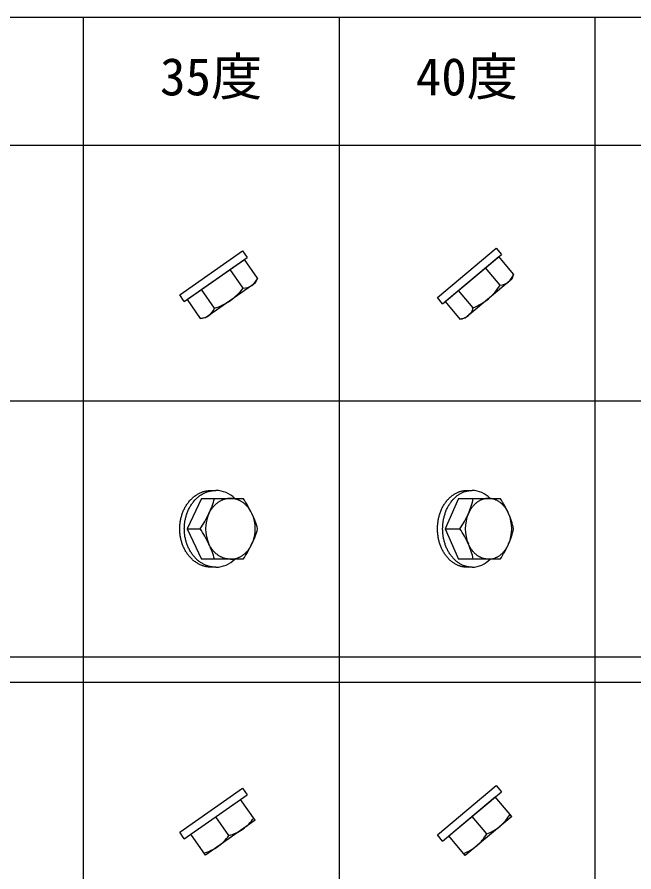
# Model space of a CAD drawing. Units: millimetres, scale not verified. Extents: x -780 to 780, y -520 to 556.
# Drawn here: x -200.7 to -7.8, y 252.7 to 520 of the extents above; entities that cross this region are included whole.
import ezdxf
from ezdxf.enums import TextEntityAlignment as Align

# ---------------------------------------------------------------- set-up
doc = ezdxf.new("R2010")
doc.units = ezdxf.units.MM
doc.header["$LTSCALE"] = 4
doc.layers.add('0-0', color=3, linetype='Continuous')
doc.layers.add('F-0', color=4, linetype='Continuous')
doc.styles.add('ＭＳ ゴシック', font='')
doc.styles.get('ＭＳ ゴシック').set_extended_font_data('MS Gothic')

msp = doc.modelspace()

# ---------------------------------------------------------------- linework, layer by layer
at = {"layer": '0-0'}
for p, q in [((-130.17, 446.883), (-128.736, 444.835)), ((-50.807, 447.713), (-49.2, 445.798)), ((-148.396, 431.069), (-128.736, 444.835)), ((-147.552, 431.66), (-129.58, 444.244)), ((-125.479, 438.386), (-129.58, 444.244)), ((-67.586, 430.371), (-49.2, 445.798)), ((-66.796, 431.034), (-49.99, 445.136)), ((-45.393, 439.658), (-49.99, 445.136)), ((-129.971, 435.24), (-134.073, 441.098)), ((-49.595, 436.132), (-54.191, 441.61)), ((-125.479, 438.386), (-126.196, 436.848)), ((-45.393, 439.658), (-45.973, 438.063)), ((-138.957, 428.948), (-143.059, 434.806)), ((-57.998, 429.081), (-62.595, 434.559)), ((-147.552, 431.66), (-143.45, 425.802)), ((-66.796, 431.034), (-62.2, 425.556)), ((-143.059, 369.5), (-147.552, 360)), ((-143.059, 369.5), (-129.972, 369.5)), ((-62.594, 369.5), (-66.796, 360)), ((-62.594, 369.5), (-49.594, 369.5)), ((-147.552, 360), (-143.45, 360)), ((-147.552, 360), (-143.059, 350.5)), ((-66.796, 360), (-62.199, 360)), ((-66.796, 360), (-62.594, 350.5)), ((-129.972, 350.5), (-143.059, 350.5)), ((-49.594, 350.5), (-62.594, 350.5)), ((-138.566, 348), (-140, 348)), ((-58.393, 348), (-60, 348)), ((-149.83, 265.117), (-130.17, 278.883)), ((-130.17, 278.883), (-128.736, 276.835)), ((-69.193, 264.287), (-50.807, 279.713)), ((-50.807, 279.713), (-49.2, 277.798)), ((-148.396, 263.069), (-128.736, 276.835)), ((-146.348, 264.503), (-130.784, 275.401)), ((-126.196, 268.848), (-130.784, 275.401)), ((-67.586, 262.371), (-49.2, 277.798)), ((-65.67, 263.978), (-51.116, 276.191)), ((-45.973, 270.063), (-51.116, 276.191)), ((-134.464, 264.094), (-138.566, 269.952)), ((-45.973, 270.063), (-60.528, 257.85)), ((-53.796, 264.607), (-58.393, 270.085)), ((-126.196, 268.848), (-141.759, 257.95)), ((-148.396, 263.069), (-149.83, 265.117)), ((-141.759, 257.95), (-146.348, 264.503)), ((-67.586, 262.371), (-69.193, 264.287)), ((-60.528, 257.85), (-65.67, 263.978))]:
    msp.add_line(p, q, dxfattribs=at)
for points in [[(-148.396, 431.069), (-149.83, 433.117), (-130.17, 446.883)], [(-67.586, 430.371), (-69.193, 432.287), (-50.807, 447.713)], [(-126.196, 436.848), (-141.759, 425.95), (-143.45, 425.802)], [(-45.973, 438.063), (-60.528, 425.85), (-62.2, 425.556)], [(-149.308, 363.861), (-149.227, 364.139), (-149.14, 364.417), (-149.047, 364.693), (-148.948, 364.968), (-148.843, 365.241), (-148.732, 365.511), (-148.615, 365.779), (-148.492, 366.045), (-148.363, 366.307), (-148.228, 366.566), (-148.087, 366.822), (-147.94, 367.073), (-147.789, 367.321), (-147.632, 367.563), (-147.469, 367.802), (-147.301, 368.034), (-147.128, 368.262), (-146.951, 368.485), (-146.768, 368.702), (-146.582, 368.913), (-146.391, 369.118), (-146.196, 369.316), (-145.997, 369.508), (-145.794, 369.694), (-145.588, 369.872), (-145.379, 370.044), (-145.167, 370.208), (-144.952, 370.366), (-144.735, 370.516), (-144.515, 370.659), (-144.293, 370.794), (-144.07, 370.923), (-143.844, 371.044), (-143.619, 371.157), (-143.391, 371.263), (-143.163, 371.362), (-142.934, 371.453), (-142.705, 371.537), (-142.476, 371.613)], [(-147.873, 363.861), (-147.792, 364.139), (-147.706, 364.417), (-147.613, 364.693), (-147.514, 364.968), (-147.409, 365.241), (-147.298, 365.511), (-147.18, 365.779), (-147.058, 366.045), (-146.928, 366.307), (-146.794, 366.566), (-146.653, 366.822), (-146.507, 367.073), (-146.355, 367.321), (-146.198, 367.563), (-146.035, 367.802), (-145.868, 368.034), (-145.695, 368.262), (-145.517, 368.485), (-145.335, 368.702), (-145.148, 368.913), (-144.957, 369.118), (-144.762, 369.316), (-144.563, 369.508), (-144.36, 369.694), (-144.155, 369.872), (-143.945, 370.044), (-143.733, 370.208), (-143.518, 370.366), (-143.3, 370.516), (-143.081, 370.659), (-142.86, 370.794), (-142.636, 370.923), (-142.411, 371.044), (-142.184, 371.157), (-141.957, 371.263), (-141.729, 371.362), (-141.5, 371.453), (-141.271, 371.537), (-141.042, 371.613)], [(-142.476, 371.613), (-142.246, 371.682), (-142.017, 371.744), (-141.789, 371.799), (-141.561, 371.847), (-141.334, 371.889), (-141.108, 371.923), (-140.884, 371.951), (-140.66, 371.973), (-140.438, 371.988), (-140.218, 371.997), (-140, 372), (-138.566, 372)], [(-141.042, 371.613), (-140.812, 371.682), (-140.584, 371.744), (-140.355, 371.799), (-140.127, 371.847), (-139.9, 371.889), (-139.674, 371.923), (-139.449, 371.951), (-139.226, 371.973), (-139.004, 371.988), (-138.784, 371.997), (-138.566, 372)], [(-68.368, 364.968), (-68.27, 365.241), (-68.166, 365.511), (-68.056, 365.779), (-67.941, 366.045), (-67.82, 366.307), (-67.694, 366.566), (-67.562, 366.822), (-67.426, 367.073), (-67.284, 367.321), (-67.137, 367.563), (-66.985, 367.802), (-66.828, 368.034), (-66.666, 368.262), (-66.5, 368.485), (-66.33, 368.702), (-66.155, 368.913), (-65.976, 369.118), (-65.794, 369.316), (-65.608, 369.508), (-65.418, 369.694), (-65.226, 369.872), (-65.03, 370.044), (-64.832, 370.208), (-64.63, 370.366), (-64.427, 370.516), (-64.222, 370.659), (-64.014, 370.794), (-63.806, 370.923), (-63.595, 371.044), (-63.384, 371.157), (-63.171, 371.263), (-62.958, 371.362), (-62.744, 371.453), (-62.53, 371.537), (-62.315, 371.613), (-62.101, 371.682), (-61.886, 371.744), (-61.673, 371.799), (-61.459, 371.847)], [(-66.761, 364.968), (-66.662, 365.241), (-66.558, 365.511), (-66.449, 365.779), (-66.334, 366.045), (-66.213, 366.307), (-66.087, 366.566), (-65.955, 366.822), (-65.818, 367.073), (-65.677, 367.321), (-65.53, 367.563), (-65.378, 367.802), (-65.221, 368.034), (-65.059, 368.262), (-64.893, 368.485), (-64.722, 368.702), (-64.548, 368.913), (-64.37, 369.118), (-64.187, 369.316), (-64.001, 369.508), (-63.811, 369.694), (-63.619, 369.872), (-63.423, 370.044), (-63.225, 370.208), (-63.024, 370.366), (-62.821, 370.516), (-62.615, 370.659), (-62.408, 370.794), (-62.198, 370.923), (-61.988, 371.044), (-61.777, 371.157), (-61.564, 371.263), (-61.35, 371.362), (-61.137, 371.453), (-60.922, 371.537), (-60.708, 371.613), (-60.494, 371.682), (-60.279, 371.744), (-60.066, 371.799), (-59.853, 371.847)], [(-61.459, 371.847), (-61.247, 371.889), (-61.036, 371.923), (-60.826, 371.951), (-60.617, 371.973), (-60.41, 371.988), (-60.204, 371.997), (-60, 372), (-58.393, 372)], [(-59.853, 371.847), (-59.64, 371.889), (-59.429, 371.923), (-59.219, 371.951), (-59.01, 371.973), (-58.802, 371.988), (-58.597, 371.997), (-58.393, 372)], [(-133.978, 369.5), (-134.156, 369.497), (-134.333, 369.49), (-134.511, 369.478), (-134.688, 369.46), (-134.866, 369.438), (-135.042, 369.41), (-135.218, 369.378), (-135.394, 369.341), (-135.579, 369.297), (-135.763, 369.246), (-135.946, 369.19), (-136.128, 369.13), (-136.308, 369.063), (-136.488, 368.992), (-136.666, 368.915), (-136.842, 368.833), (-137.024, 368.742), (-137.204, 368.645), (-137.382, 368.542), (-137.557, 368.435), (-137.731, 368.322), (-137.902, 368.203), (-138.07, 368.08), (-138.236, 367.951), (-138.403, 367.814), (-138.566, 367.673), (-138.727, 367.526), (-138.884, 367.374), (-139.038, 367.217), (-139.189, 367.054), (-139.336, 366.888), (-139.48, 366.718), (-139.62, 366.542), (-139.756, 366.362), (-139.889, 366.178), (-140.018, 365.99), (-140.142, 365.798), (-140.263, 365.602), (-140.379, 365.402)], [(-133.444, 369.478), (-133.622, 369.49), (-133.8, 369.497), (-133.978, 369.5)], [(-127.239, 364.75), (-127.349, 364.976), (-127.464, 365.198), (-127.576, 365.402), (-127.692, 365.602), (-127.813, 365.798), (-127.937, 365.99), (-128.066, 366.178), (-128.199, 366.362), (-128.335, 366.542), (-128.475, 366.717), (-128.619, 366.888), (-128.766, 367.054), (-128.917, 367.216), (-129.071, 367.374), (-129.228, 367.526), (-129.389, 367.673), (-129.552, 367.814), (-129.72, 367.951), (-129.885, 368.08), (-130.053, 368.203), (-130.224, 368.322), (-130.398, 368.435), (-130.573, 368.542), (-130.752, 368.645), (-130.932, 368.742), (-131.113, 368.833), (-131.289, 368.915), (-131.468, 368.992), (-131.647, 369.063), (-131.828, 369.13), (-132.009, 369.19), (-132.192, 369.246), (-132.376, 369.297), (-132.561, 369.341), (-132.737, 369.378), (-132.913, 369.41), (-133.089, 369.438), (-133.267, 369.46), (-133.444, 369.478)], [(-53.25, 369.5), (-53.417, 369.497), (-53.583, 369.49), (-53.75, 369.478), (-53.915, 369.46), (-54.081, 369.438), (-54.246, 369.41), (-54.411, 369.378), (-54.575, 369.341), (-54.748, 369.297), (-54.92, 369.246), (-55.091, 369.19), (-55.262, 369.13), (-55.43, 369.063), (-55.598, 368.992), (-55.765, 368.915), (-55.93, 368.833), (-56.099, 368.742), (-56.268, 368.645), (-56.434, 368.542), (-56.598, 368.435), (-56.76, 368.322), (-56.92, 368.203), (-57.078, 368.08), (-57.233, 367.951), (-57.389, 367.814), (-57.542, 367.673), (-57.692, 367.526), (-57.839, 367.374), (-57.983, 367.217), (-58.124, 367.054), (-58.262, 366.888), (-58.397, 366.718), (-58.527, 366.542), (-58.655, 366.362), (-58.779, 366.178), (-58.899, 365.99), (-59.016, 365.798), (-59.128, 365.602), (-59.237, 365.402)], [(-52.752, 369.478), (-52.918, 369.49), (-53.084, 369.497), (-53.25, 369.5)], [(-46.949, 364.75), (-47.051, 364.976), (-47.159, 365.198), (-47.264, 365.402), (-47.373, 365.602), (-47.486, 365.798), (-47.602, 365.99), (-47.722, 366.178), (-47.846, 366.362), (-47.974, 366.542), (-48.105, 366.717), (-48.239, 366.888), (-48.377, 367.054), (-48.518, 367.216), (-48.662, 367.374), (-48.81, 367.526), (-48.959, 367.673), (-49.113, 367.814), (-49.268, 367.951), (-49.423, 368.08), (-49.581, 368.203), (-49.741, 368.322), (-49.903, 368.435), (-50.067, 368.542), (-50.234, 368.645), (-50.402, 368.742), (-50.572, 368.833), (-50.737, 368.915), (-50.903, 368.992), (-51.07, 369.063), (-51.24, 369.13), (-51.41, 369.19), (-51.581, 369.246), (-51.754, 369.297), (-51.926, 369.341), (-52.09, 369.378), (-52.255, 369.41), (-52.42, 369.438), (-52.586, 369.46), (-52.752, 369.478)], [(-148.087, 353.178), (-148.228, 353.433), (-148.363, 353.692), (-148.492, 353.954), (-148.615, 354.22), (-148.732, 354.488), (-148.843, 354.758), (-148.948, 355.031), (-149.047, 355.306), (-149.14, 355.582), (-149.227, 355.86), (-149.308, 356.138), (-149.382, 356.418), (-149.451, 356.698), (-149.513, 356.978), (-149.57, 357.258), (-149.62, 357.537), (-149.666, 357.816), (-149.705, 358.094), (-149.739, 358.371), (-149.768, 358.647), (-149.79, 358.922), (-149.808, 359.194), (-149.82, 359.465), (-149.828, 359.734), (-149.83, 360), (-149.828, 360.266), (-149.82, 360.534), (-149.808, 360.806), (-149.79, 361.078), (-149.768, 361.352), (-149.739, 361.628), (-149.705, 361.905), (-149.666, 362.183), (-149.62, 362.462), (-149.57, 362.742), (-149.513, 363.022), (-149.451, 363.302), (-149.382, 363.582), (-149.308, 363.861)], [(-146.653, 353.178), (-146.794, 353.433), (-146.928, 353.692), (-147.058, 353.954), (-147.18, 354.22), (-147.298, 354.488), (-147.409, 354.758), (-147.514, 355.031), (-147.613, 355.306), (-147.706, 355.582), (-147.792, 355.86), (-147.873, 356.138), (-147.948, 356.418), (-148.016, 356.698), (-148.08, 356.978), (-148.136, 357.258), (-148.187, 357.537), (-148.232, 357.816), (-148.272, 358.094), (-148.305, 358.371), (-148.333, 358.647), (-148.356, 358.922), (-148.374, 359.194), (-148.386, 359.465), (-148.394, 359.734), (-148.396, 360), (-148.394, 360.266), (-148.386, 360.534), (-148.374, 360.806), (-148.356, 361.078), (-148.333, 361.352), (-148.305, 361.628), (-148.272, 361.905), (-148.232, 362.183), (-148.187, 362.462), (-148.136, 362.742), (-148.08, 363.022), (-148.016, 363.302), (-147.948, 363.582), (-147.873, 363.861)], [(-140.379, 365.402), (-140.491, 365.198), (-140.607, 364.976), (-140.716, 364.75)], [(-67.562, 353.178), (-67.694, 353.433), (-67.82, 353.692), (-67.941, 353.954), (-68.056, 354.22), (-68.166, 354.488), (-68.27, 354.758), (-68.368, 355.031), (-68.46, 355.306), (-68.547, 355.582), (-68.628, 355.86), (-68.704, 356.138), (-68.774, 356.418), (-68.838, 356.698), (-68.896, 356.978), (-68.95, 357.258), (-68.997, 357.537), (-69.039, 357.816), (-69.076, 358.094), (-69.107, 358.371), (-69.134, 358.647), (-69.155, 358.922), (-69.183, 359.465), (-69.193, 360), (-69.183, 360.534), (-69.155, 361.078), (-69.134, 361.352), (-69.107, 361.628), (-69.076, 361.905), (-69.039, 362.183), (-68.997, 362.462), (-68.95, 362.742), (-68.896, 363.022), (-68.838, 363.302), (-68.774, 363.582), (-68.704, 363.861), (-68.628, 364.139), (-68.547, 364.417), (-68.46, 364.693), (-68.368, 364.968)], [(-65.955, 353.178), (-66.087, 353.433), (-66.213, 353.692), (-66.334, 353.954), (-66.449, 354.22), (-66.558, 354.488), (-66.662, 354.758), (-66.761, 355.031), (-66.854, 355.306), (-66.94, 355.582), (-67.021, 355.86), (-67.097, 356.138), (-67.166, 356.418), (-67.23, 356.698), (-67.29, 356.978), (-67.342, 357.258), (-67.39, 357.537), (-67.432, 357.816), (-67.469, 358.094), (-67.501, 358.371), (-67.527, 358.647), (-67.548, 358.922), (-67.576, 359.465), (-67.586, 360), (-67.576, 360.534), (-67.548, 361.078), (-67.527, 361.352), (-67.501, 361.628), (-67.469, 361.905), (-67.432, 362.183), (-67.39, 362.462), (-67.342, 362.742), (-67.29, 363.022), (-67.23, 363.302), (-67.166, 363.582), (-67.097, 363.861), (-67.021, 364.139), (-66.94, 364.417), (-66.854, 364.693), (-66.761, 364.968)], [(-59.237, 365.402), (-59.342, 365.198), (-59.45, 364.976), (-59.553, 364.75)], [(-140, 348), (-140.218, 348.002), (-140.438, 348.012), (-140.66, 348.026), (-140.884, 348.048), (-141.108, 348.076), (-141.334, 348.11), (-141.561, 348.152), (-141.789, 348.2), (-142.017, 348.255), (-142.246, 348.317), (-142.476, 348.386), (-142.705, 348.463), (-142.934, 348.546), (-143.163, 348.638), (-143.391, 348.736), (-143.619, 348.842), (-143.844, 348.955), (-144.07, 349.076), (-144.293, 349.205), (-144.515, 349.34), (-144.735, 349.483), (-144.952, 349.634), (-145.167, 349.791), (-145.379, 349.956), (-145.588, 350.127), (-145.794, 350.306), (-145.997, 350.491), (-146.196, 350.683), (-146.391, 350.882), (-146.582, 351.086), (-146.768, 351.298), (-146.951, 351.514), (-147.128, 351.737), (-147.301, 351.965), (-147.469, 352.198), (-147.632, 352.436), (-147.789, 352.679), (-147.94, 352.926), (-148.087, 353.178)], [(-138.566, 348), (-138.784, 348.002), (-139.004, 348.012), (-139.226, 348.026), (-139.449, 348.048), (-139.674, 348.076), (-139.9, 348.11), (-140.127, 348.152), (-140.355, 348.2), (-140.584, 348.255), (-140.812, 348.317), (-141.042, 348.386), (-141.271, 348.463), (-141.5, 348.546), (-141.729, 348.638), (-141.957, 348.736), (-142.184, 348.842), (-142.411, 348.955), (-142.636, 349.076), (-142.86, 349.205), (-143.081, 349.34), (-143.3, 349.483), (-143.518, 349.634), (-143.733, 349.791), (-143.945, 349.956), (-144.155, 350.127), (-144.36, 350.306), (-144.563, 350.491), (-144.762, 350.683), (-144.957, 350.882), (-145.148, 351.086), (-145.335, 351.298), (-145.517, 351.514), (-145.695, 351.737), (-145.868, 351.965), (-146.035, 352.198), (-146.198, 352.436), (-146.355, 352.679), (-146.507, 352.926), (-146.653, 353.178)], [(-140.379, 354.598), (-140.491, 354.801), (-140.607, 355.023), (-140.716, 355.249)], [(-133.978, 350.5), (-134.156, 350.502), (-134.333, 350.51), (-134.511, 350.522), (-134.688, 350.539), (-134.866, 350.562), (-135.042, 350.589), (-135.218, 350.621), (-135.394, 350.658), (-135.579, 350.703), (-135.763, 350.753), (-135.946, 350.809), (-136.128, 350.87), (-136.308, 350.936), (-136.488, 351.007), (-136.666, 351.085), (-136.842, 351.166), (-137.024, 351.258), (-137.204, 351.354), (-137.382, 351.457), (-137.557, 351.565), (-137.731, 351.678), (-137.902, 351.796), (-138.07, 351.919), (-138.236, 352.048), (-138.403, 352.185), (-138.566, 352.327), (-138.727, 352.474), (-138.884, 352.626), (-139.038, 352.783), (-139.189, 352.945), (-139.336, 353.111), (-139.48, 353.282), (-139.62, 353.458), (-139.756, 353.638), (-139.889, 353.822), (-140.018, 354.01), (-140.142, 354.202), (-140.263, 354.398), (-140.379, 354.598)], [(-133.978, 350.5), (-133.8, 350.502), (-133.622, 350.51), (-133.444, 350.522), (-133.267, 350.539), (-133.09, 350.562), (-132.913, 350.589), (-132.737, 350.621), (-132.562, 350.658), (-132.376, 350.703), (-132.192, 350.753), (-132.009, 350.809), (-131.828, 350.87), (-131.647, 350.936), (-131.468, 351.007), (-131.289, 351.085), (-131.113, 351.166), (-130.932, 351.258), (-130.752, 351.354), (-130.574, 351.457), (-130.398, 351.565), (-130.224, 351.678), (-130.054, 351.796), (-129.885, 351.919), (-129.72, 352.048), (-129.552, 352.185), (-129.389, 352.327), (-129.228, 352.474), (-129.071, 352.626), (-128.917, 352.783), (-128.766, 352.945), (-128.619, 353.111), (-128.475, 353.282), (-128.335, 353.458), (-128.199, 353.638), (-128.066, 353.822), (-127.937, 354.01), (-127.813, 354.202), (-127.692, 354.398), (-127.576, 354.598)], [(-127.576, 354.598), (-127.464, 354.801), (-127.348, 355.023), (-127.239, 355.249)], [(-60, 348), (-60.204, 348.002), (-60.41, 348.012), (-60.617, 348.026), (-60.826, 348.048), (-61.036, 348.076), (-61.247, 348.11), (-61.459, 348.152), (-61.673, 348.2), (-61.886, 348.255), (-62.101, 348.317), (-62.315, 348.386), (-62.53, 348.463), (-62.744, 348.546), (-62.958, 348.638), (-63.171, 348.736), (-63.384, 348.842), (-63.595, 348.955), (-63.806, 349.076), (-64.014, 349.205), (-64.222, 349.34), (-64.427, 349.483), (-64.63, 349.634), (-64.832, 349.791), (-65.03, 349.956), (-65.226, 350.127), (-65.418, 350.306), (-65.608, 350.491), (-65.794, 350.683), (-65.976, 350.882), (-66.155, 351.086), (-66.33, 351.298), (-66.5, 351.514), (-66.666, 351.737), (-66.828, 351.965), (-66.985, 352.198), (-67.137, 352.436), (-67.284, 352.679), (-67.426, 352.926), (-67.562, 353.178)], [(-58.393, 348), (-58.597, 348.002), (-58.802, 348.012), (-59.01, 348.026), (-59.219, 348.048), (-59.429, 348.076), (-59.64, 348.11), (-59.853, 348.152), (-60.066, 348.2), (-60.279, 348.255), (-60.494, 348.317), (-60.708, 348.386), (-60.922, 348.463), (-61.137, 348.546), (-61.35, 348.638), (-61.564, 348.736), (-61.777, 348.842), (-61.988, 348.955), (-62.198, 349.076), (-62.408, 349.205), (-62.615, 349.34), (-62.821, 349.483), (-63.024, 349.634), (-63.225, 349.791), (-63.423, 349.956), (-63.619, 350.127), (-63.811, 350.306), (-64.001, 350.491), (-64.187, 350.683), (-64.37, 350.882), (-64.548, 351.086), (-64.722, 351.298), (-64.893, 351.514), (-65.059, 351.737), (-65.221, 351.965), (-65.378, 352.198), (-65.53, 352.436), (-65.677, 352.679), (-65.818, 352.926), (-65.955, 353.178)], [(-59.237, 354.598), (-59.342, 354.801), (-59.45, 355.023), (-59.553, 355.249)], [(-53.25, 350.5), (-53.417, 350.502), (-53.583, 350.51), (-53.75, 350.522), (-53.915, 350.539), (-54.081, 350.562), (-54.246, 350.589), (-54.411, 350.621), (-54.575, 350.658), (-54.748, 350.703), (-54.92, 350.753), (-55.091, 350.809), (-55.262, 350.87), (-55.43, 350.936), (-55.598, 351.007), (-55.765, 351.085), (-55.93, 351.166), (-56.099, 351.258), (-56.268, 351.354), (-56.434, 351.457), (-56.598, 351.565), (-56.76, 351.678), (-56.92, 351.796), (-57.078, 351.919), (-57.233, 352.048), (-57.389, 352.185), (-57.542, 352.327), (-57.692, 352.474), (-57.839, 352.626), (-57.983, 352.783), (-58.124, 352.945), (-58.262, 353.111), (-58.397, 353.282), (-58.527, 353.458), (-58.655, 353.638), (-58.779, 353.822), (-58.899, 354.01), (-59.016, 354.202), (-59.128, 354.398), (-59.237, 354.598)], [(-53.25, 350.5), (-53.084, 350.502), (-52.918, 350.51), (-52.752, 350.522), (-52.586, 350.539), (-52.42, 350.562), (-52.255, 350.589), (-52.09, 350.621), (-51.926, 350.658), (-51.754, 350.703), (-51.581, 350.753), (-51.41, 350.809), (-51.24, 350.87), (-51.07, 350.936), (-50.903, 351.007), (-50.737, 351.085), (-50.572, 351.166), (-50.402, 351.258), (-50.234, 351.354), (-50.067, 351.457), (-49.903, 351.565), (-49.741, 351.678), (-49.581, 351.796), (-49.423, 351.919), (-49.268, 352.048), (-49.113, 352.185), (-48.959, 352.327), (-48.81, 352.474), (-48.662, 352.626), (-48.518, 352.783), (-48.377, 352.945), (-48.239, 353.111), (-48.105, 353.282), (-47.974, 353.458), (-47.846, 353.638), (-47.722, 353.822), (-47.602, 354.01), (-47.486, 354.202), (-47.373, 354.398), (-47.264, 354.598)], [(-47.264, 354.598), (-47.159, 354.801), (-47.051, 355.023), (-46.949, 355.249)]]:
    msp.add_lwpolyline(points, dxfattribs=at)
for centre, radius, start, end in [((-130.537, 440.494), 5.48, 307.005, 337.375), ((-50.616, 441.317), 5.48, 312.005, 342.375), ((-130.222, 440.713), 5.478, 272.618, 302.994), ((-65.998, 446.807), 19.57, 310.642, 326.946), ((-50.321, 441.562), 5.478, 277.618, 307.994), ((-145.382, 447.304), 19.57, 305.642, 321.946), ((-145.022, 447.554), 19.57, 288.054, 304.358), ((-65.661, 447.088), 19.57, 293.054, 309.358), ((-144.014, 431.055), 5.478, 307.006, 337.382), ((-63.219, 430.74), 5.478, 312.006, 342.382), ((-143.701, 431.276), 5.48, 272.625, 302.995), ((-62.926, 430.987), 5.48, 277.625, 307.995), ((-138.68, 363.262), 8.739, 45.548, 89.25), ((-58.546, 364.096), 7.905, 43.122, 88.887), ((-167.708, 377.45), 29.83, 334.802, 344.542), ((-161.26, 348.335), 37.774, 25.757, 34.076), ((-82.974, 375.049), 25.586, 336.265, 347.474), ((-76.944, 351.151), 32.934, 24.388, 33.857), ((-174.749, 381.17), 37.787, 325.926, 334.243), ((-130.418, 360), 11.342, 155.238, 204.763), ((-154.235, 352.047), 29.836, 15.459, 25.2), ((-137.537, 360), 11.342, 335.238, 24.763), ((-89.558, 378.354), 32.946, 326.144, 335.612), ((-48.47, 360), 12.058, 156.798, 203.202), ((-58.031, 360), 12.058, 336.798, 23.202), ((-70.374, 354.449), 25.59, 12.527, 23.737), ((-174.749, 338.829), 37.786, 25.757, 34.075), ((-154.236, 367.953), 29.837, 334.801, 344.541), ((-89.558, 341.646), 32.945, 24.388, 33.856), ((-70.374, 365.55), 25.591, 336.263, 347.473), ((-167.709, 342.549), 29.83, 15.458, 25.198), ((-161.26, 371.664), 37.774, 325.924, 334.243), ((-82.975, 344.95), 25.586, 12.526, 23.735), ((-76.944, 368.848), 32.934, 326.143, 335.612), ((-138.68, 356.738), 8.739, 270.75, 314.452), ((-58.546, 355.903), 7.905, 271.114, 316.879), ((-59.327, 278.268), 14.87, 310.793, 329.466), ((-138.783, 278.186), 14.87, 305.793, 324.466), ((-138.448, 278.425), 14.874, 285.537, 304.209), ((-66.607, 272.164), 14.874, 310.791, 329.463), ((-59.014, 278.535), 14.874, 290.537, 309.209), ((-146.568, 272.739), 14.874, 305.791, 324.463), ((-146.229, 272.972), 14.87, 285.534, 304.207), ((-66.29, 272.425), 14.87, 290.534, 309.207)]:
    msp.add_arc(centre, radius, start, end, dxfattribs=at)
at = {"layer": 'F-0', "color": 6}
for p, q in [((-780, 520), (780, 520)), ((-780, 480), (780, 480))]:
    msp.add_line(p, q, dxfattribs=at)
at = {"layer": 'F-0'}
for p, q in [((-180, 520), (-180, -520)), ((-100, 520), (-100, -520)), ((-20, 520), (-20, -520)), ((-740, 400), (780, 400)), ((-740, 320), (780, 320)), ((-740, 312), (780, 312))]:
    msp.add_line(p, q, dxfattribs=at)

# ---------------------------------------------------------------- texts
at = {"layer": 'F-0', "color": 7, "style": 'ＭＳ ゴシック'}
for s, p in [('35度', (-156, 492)), ('40度', (-76, 492))]:
    msp.add_text(s, height=11.73, dxfattribs=at).set_placement(p, align=Align.BOTTOM_LEFT)

doc.saveas('drawing.dxf')
